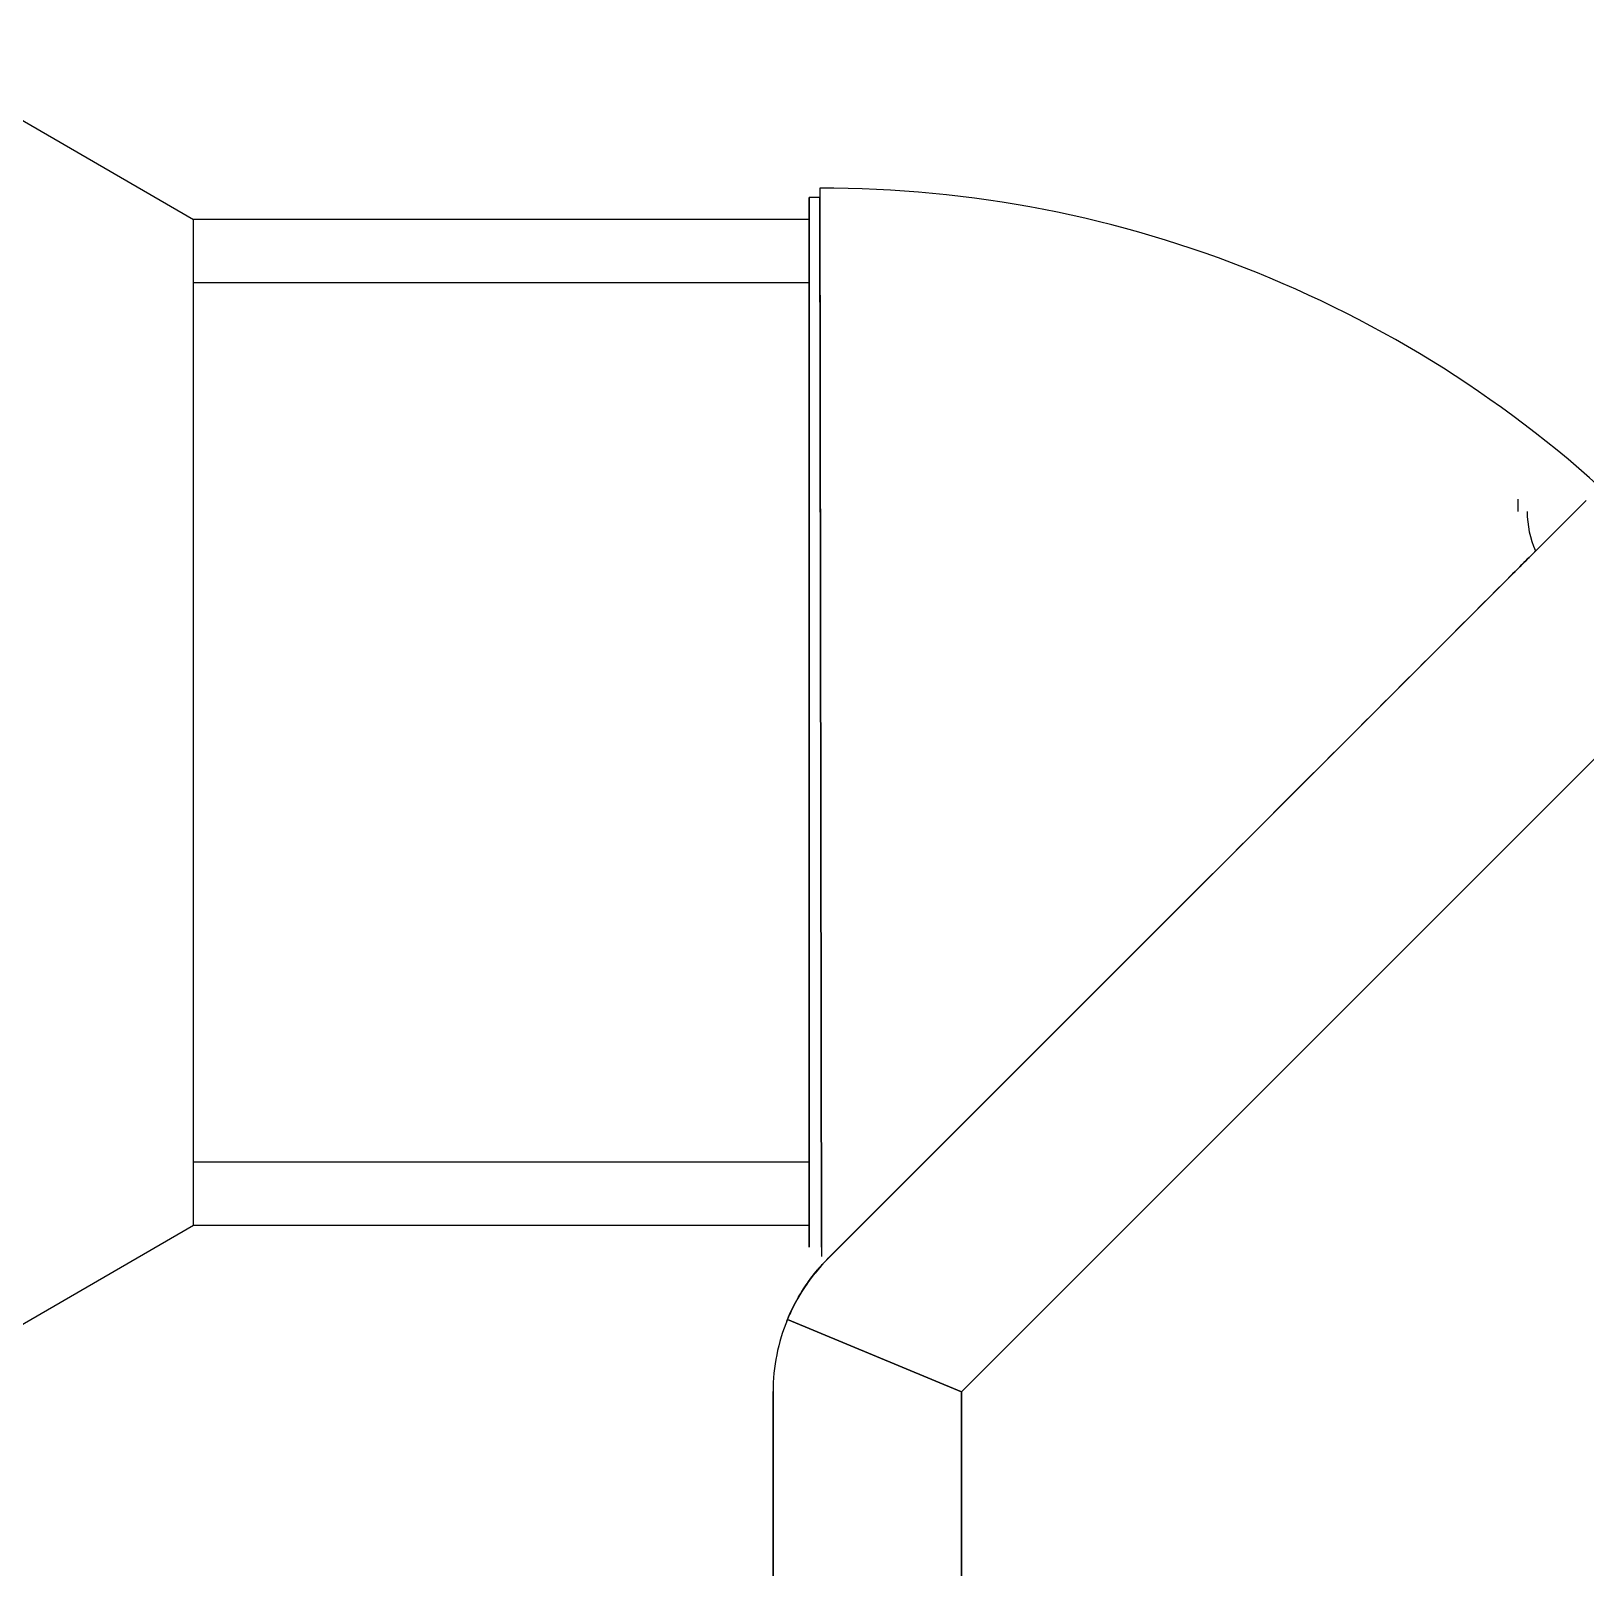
# Model space of a CAD drawing. Header units: millimetres. Extents: x 441156 to 441876, y 4514765 to 4515211.
# Drawn here: x 441308.5902 to 441308.7139, y 4515040.9388 to 4515041.061 of the extents above; entities that cross this region are included whole.
import ezdxf

# ---------------------------------------------------------------- set-up
doc = ezdxf.new("R2010")
doc.units = ezdxf.units.MM
doc.layers.add('Instalaciones_ventilación_extracción', color=86, linetype='Continuous', lineweight=25)

msp = doc.modelspace()

# ---------------------------------------------------------------- linework, layer by layer
at = {"layer": 'Instalaciones_ventilación_extracción'}
for p, q in [((441308.5772896944, 4515041.061046845, -5.307373326944943e-07), (441308.6031204438, 4515041.046046846, -5.307373326944943e-07)), ((441308.6529590017, 4515041.048546704, -5.307373326944943e-07), (441308.6531073539, 4515040.963546834, -5.307373326944943e-07)), ((441308.6529590017, 4515041.048546704, -5.307373326944943e-07), (441308.6531073539, 4515040.963546834, -5.307373326944943e-07)), ((441308.6521204444, 4515041.047796845, -5.307373326944943e-07), (441308.6521204444, 4515040.964296846, -5.307373326944943e-07)), ((441308.6529603102, 4515041.047796845, -5.307373326944943e-07), (441308.6521204444, 4515041.047796845, -5.307373326944943e-07)), ((441308.6521204444, 4515040.964296846, -5.307373326944943e-07), (441308.6521204444, 4515041.047796845, -5.307373326944943e-07)), ((441308.6531060454, 4515040.964296846, -5.307373326944943e-07), (441308.6529603102, 4515041.047796845, -5.307373326944943e-07)), ((441308.6529603102, 4515041.047796845, -5.307373326944943e-07), (441308.6531060454, 4515040.964296846, -5.307373326944943e-07)), ((441308.6521204444, 4515041.046046846, -5.307373326944943e-07), (441308.6031204438, 4515041.046046846, -5.307373326944943e-07)), ((441308.6031204438, 4515040.966046846, -5.307373326944943e-07), (441308.6031204438, 4515041.046046846, -5.307373326944943e-07)), ((441308.6521204444, 4515041.046046846, -5.307373326944943e-07), (441308.6521204444, 4515040.966046846, -5.307373326944943e-07)), ((441308.6521204444, 4515040.966046846, -5.307373326944943e-07), (441308.6521204444, 4515041.046046846, -5.307373326944943e-07)), ((441308.6031204438, 4515041.041046846, -5.307373326944943e-07), (441308.6521204444, 4515041.041046846, -5.307373326944943e-07)), ((441308.6521204444, 4515040.971046845, -5.307373326944943e-07), (441308.6521204444, 4515041.041046846, -5.307373326944943e-07)), ((441308.6521204444, 4515041.041046846, -5.307373326944943e-07), (441308.6521204444, 4515040.971046845, -5.307373326944943e-07)), ((441308.7084928564, 4515041.023801679, -5.307373326944943e-07), (441308.7084928564, 4515041.022816078, -5.307373326944943e-07)), ((441308.7138892849, 4515041.023655415, -5.307373326944943e-07), (441308.6533891213, 4515040.96315525, -5.307373326944943e-07)), ((441308.6533891213, 4515040.96315525, -5.307373326944943e-07), (441308.7138892849, 4515041.023655415, -5.307373326944943e-07)), ((441308.6536362543, 4515040.963408281, -5.307373326944943e-07), (441308.7136362539, 4515041.023408281, -5.307373326944943e-07)), ((441308.7136362539, 4515041.023408281, -5.307373326944943e-07), (441308.6536362543, 4515040.963408281, -5.307373326944943e-07)), ((441308.7139459503, 4515041.02370918, -5.307373326944943e-07), (441308.7138892793, 4515041.023655408, -5.307373326944943e-07)), ((441308.7138892793, 4515041.023655408, -5.307373326944943e-07), (441308.7139459503, 4515041.02370918, -5.307373326944943e-07)), ((441308.7091397223, 4515041.018911741, -5.307373326944943e-07), (441308.7089905217, 4515041.018762556, -5.307373326944943e-07)), ((441308.7089905217, 4515041.018762556, -5.307373326944943e-07), (441308.7091397223, 4515041.018911741, -5.307373326944943e-07)), ((441308.7092765625, 4515041.019048582, -5.307373326944943e-07), (441308.7091397223, 4515041.018911741, -5.307373326944943e-07)), ((441308.7091397223, 4515041.018911741, -5.307373326944943e-07), (441308.7092765625, 4515041.019048582, -5.307373326944943e-07)), ((441308.7094005094, 4515041.019172544, -5.307373326944943e-07), (441308.7092765625, 4515041.019048582, -5.307373326944943e-07)), ((441308.7092765625, 4515041.019048582, -5.307373326944943e-07), (441308.7094005094, 4515041.019172544, -5.307373326944943e-07)), ((441308.7095112884, 4515041.019283323, -5.307373326944943e-07), (441308.7094005094, 4515041.019172544, -5.307373326944943e-07)), ((441308.7094005094, 4515041.019172544, -5.307373326944943e-07), (441308.7095112884, 4515041.019283323, -5.307373326944943e-07)), ((441308.7096087774, 4515041.019380796, -5.307373326944943e-07), (441308.7095112884, 4515041.019283323, -5.307373326944943e-07)), ((441308.7095112884, 4515041.019283323, -5.307373326944943e-07), (441308.7096087774, 4515041.019380796, -5.307373326944943e-07)), ((441308.7096928376, 4515041.019464872, -5.307373326944943e-07), (441308.7096087774, 4515041.019380796, -5.307373326944943e-07)), ((441308.7096087774, 4515041.019380796, -5.307373326944943e-07), (441308.7096928376, 4515041.019464872, -5.307373326944943e-07)), ((441308.7097633788, 4515041.019535398, -5.307373326944943e-07), (441308.7096928376, 4515041.019464872, -5.307373326944943e-07)), ((441308.7096928376, 4515041.019464872, -5.307373326944943e-07), (441308.7097633788, 4515041.019535398, -5.307373326944943e-07)), ((441308.7098202947, 4515041.019592329, -5.307373326944943e-07), (441308.7097633788, 4515041.019535398, -5.307373326944943e-07)), ((441308.7097633788, 4515041.019535398, -5.307373326944943e-07), (441308.7098202947, 4515041.019592329, -5.307373326944943e-07)), ((441308.709863889, 4515041.019635907, -5.307373326944943e-07), (441308.7098202947, 4515041.019592329, -5.307373326944943e-07)), ((441308.7098202947, 4515041.019592329, -5.307373326944943e-07), (441308.709863889, 4515041.019635907, -5.307373326944943e-07)), ((441308.7098945286, 4515041.019666547, -5.307373326944943e-07), (441308.709863889, 4515041.019635907, -5.307373326944943e-07)), ((441308.709863889, 4515041.019635907, -5.307373326944943e-07), (441308.7098945286, 4515041.019666547, -5.307373326944943e-07)), ((441308.7099126102, 4515041.019684644, -5.307373326944943e-07), (441308.7098945286, 4515041.019666547, -5.307373326944943e-07)), ((441308.7098945286, 4515041.019666547, -5.307373326944943e-07), (441308.7099126102, 4515041.019684644, -5.307373326944943e-07)), ((441308.7099185613, 4515041.01969058, -5.307373326944943e-07), (441308.7099126102, 4515041.019684644, -5.307373326944943e-07)), ((441308.7099126102, 4515041.019684644, -5.307373326944943e-07), (441308.7099185613, 4515041.01969058, -5.307373326944943e-07)), ((441308.7078707097, 4515041.017642728, -5.307373326944943e-07), (441308.7076541567, 4515041.017426191, -5.307373326944943e-07)), ((441308.7076541567, 4515041.017426191, -5.307373326944943e-07), (441308.7078707097, 4515041.017642728, -5.307373326944943e-07)), ((441308.7080802582, 4515041.017852277, -5.307373326944943e-07), (441308.7078707097, 4515041.017642728, -5.307373326944943e-07)), ((441308.7078707097, 4515041.017642728, -5.307373326944943e-07), (441308.7080802582, 4515041.017852277, -5.307373326944943e-07)), ((441308.7082818578, 4515041.018053891, -5.307373326944943e-07), (441308.7080802582, 4515041.017852277, -5.307373326944943e-07)), ((441308.7080802582, 4515041.017852277, -5.307373326944943e-07), (441308.7082818578, 4515041.018053891, -5.307373326944943e-07)), ((441308.7084745457, 4515041.01824658, -5.307373326944943e-07), (441308.7082818578, 4515041.018053891, -5.307373326944943e-07)), ((441308.7082818578, 4515041.018053891, -5.307373326944943e-07), (441308.7084745457, 4515041.01824658, -5.307373326944943e-07)), ((441308.7086573615, 4515041.018429395, -5.307373326944943e-07), (441308.7084745457, 4515041.01824658, -5.307373326944943e-07)), ((441308.7084745457, 4515041.01824658, -5.307373326944943e-07), (441308.7086573615, 4515041.018429395, -5.307373326944943e-07)), ((441308.7088295565, 4515041.018601575, -5.307373326944943e-07), (441308.7086573615, 4515041.018429395, -5.307373326944943e-07)), ((441308.7086573615, 4515041.018429395, -5.307373326944943e-07), (441308.7088295565, 4515041.018601575, -5.307373326944943e-07)), ((441308.7089905217, 4515041.018762556, -5.307373326944943e-07), (441308.7088295565, 4515041.018601575, -5.307373326944943e-07)), ((441308.7088295565, 4515041.018601575, -5.307373326944943e-07), (441308.7089905217, 4515041.018762556, -5.307373326944943e-07)), ((441308.7066755499, 4515041.016447568, -5.307373326944943e-07), (441308.706396955, 4515041.016168973, -5.307373326944943e-07)), ((441308.706396955, 4515041.016168973, -5.307373326944943e-07), (441308.7066755499, 4515041.016447568, -5.307373326944943e-07)), ((441308.7069406863, 4515041.016712721, -5.307373326944943e-07), (441308.7066755499, 4515041.016447568, -5.307373326944943e-07)), ((441308.7066755499, 4515041.016447568, -5.307373326944943e-07), (441308.7069406863, 4515041.016712721, -5.307373326944943e-07)), ((441308.7071921965, 4515041.016964231, -5.307373326944943e-07), (441308.7069406863, 4515041.016712721, -5.307373326944943e-07)), ((441308.7069406863, 4515041.016712721, -5.307373326944943e-07), (441308.7071921965, 4515041.016964231, -5.307373326944943e-07)), ((441308.7074298979, 4515041.017201917, -5.307373326944943e-07), (441308.7071921965, 4515041.016964231, -5.307373326944943e-07)), ((441308.7071921965, 4515041.016964231, -5.307373326944943e-07), (441308.7074298979, 4515041.017201917, -5.307373326944943e-07)), ((441308.7076541567, 4515041.017426191, -5.307373326944943e-07), (441308.7074298979, 4515041.017201917, -5.307373326944943e-07)), ((441308.7074298979, 4515041.017201917, -5.307373326944943e-07), (441308.7076541567, 4515041.017426191, -5.307373326944943e-07)), ((441308.7054834104, 4515041.01525543, -5.307373326944943e-07), (441308.7051546601, 4515041.014926694, -5.307373326944943e-07)), ((441308.7051546601, 4515041.014926694, -5.307373326944943e-07), (441308.7054834104, 4515041.01525543, -5.307373326944943e-07)), ((441308.7058003973, 4515041.015572431, -5.307373326944943e-07), (441308.7054834104, 4515041.01525543, -5.307373326944943e-07)), ((441308.7054834104, 4515041.01525543, -5.307373326944943e-07), (441308.7058003973, 4515041.015572431, -5.307373326944943e-07)), ((441308.7061050999, 4515041.015877118, -5.307373326944943e-07), (441308.7058003973, 4515041.015572431, -5.307373326944943e-07)), ((441308.7058003973, 4515041.015572431, -5.307373326944943e-07), (441308.7061050999, 4515041.015877118, -5.307373326944943e-07)), ((441308.706396955, 4515041.016168973, -5.307373326944943e-07), (441308.7061050999, 4515041.015877118, -5.307373326944943e-07)), ((441308.7061050999, 4515041.015877118, -5.307373326944943e-07), (441308.706396955, 4515041.016168973, -5.307373326944943e-07)), ((441308.7044641543, 4515041.014236173, -5.307373326944943e-07), (441308.7041036961, 4515041.013875715, -5.307373326944943e-07)), ((441308.7041036961, 4515041.013875715, -5.307373326944943e-07), (441308.7044641543, 4515041.014236173, -5.307373326944943e-07)), ((441308.7048147246, 4515041.014586759, -5.307373326944943e-07), (441308.7044641543, 4515041.014236173, -5.307373326944943e-07)), ((441308.7044641543, 4515041.014236173, -5.307373326944943e-07), (441308.7048147246, 4515041.014586759, -5.307373326944943e-07)), ((441308.7051546601, 4515041.014926694, -5.307373326944943e-07), (441308.7048147246, 4515041.014586759, -5.307373326944943e-07)), ((441308.7048147246, 4515041.014586759, -5.307373326944943e-07), (441308.7051546601, 4515041.014926694, -5.307373326944943e-07)), ((441308.6642428561, 4515040.952795782, -5.307373326944943e-07), (441308.7242487529, 4515041.012801679, -5.307373326944943e-07)), ((441308.7242487529, 4515041.012801679, -5.307373326944943e-07), (441308.6642428561, 4515040.952795782, -5.307373326944943e-07)), ((441308.7029720432, 4515041.012744062, -5.307373326944943e-07), (441308.702581128, 4515041.012353147, -5.307373326944943e-07)), ((441308.702581128, 4515041.012353147, -5.307373326944943e-07), (441308.7029720432, 4515041.012744062, -5.307373326944943e-07)), ((441308.7033567326, 4515041.013128751, -5.307373326944943e-07), (441308.7029720432, 4515041.012744062, -5.307373326944943e-07)), ((441308.7029720432, 4515041.012744062, -5.307373326944943e-07), (441308.7033567326, 4515041.013128751, -5.307373326944943e-07)), ((441308.7037342497, 4515041.013506269, -5.307373326944943e-07), (441308.7033567326, 4515041.013128751, -5.307373326944943e-07)), ((441308.7033567326, 4515041.013128751, -5.307373326944943e-07), (441308.7037342497, 4515041.013506269, -5.307373326944943e-07)), ((441308.7041036961, 4515041.013875715, -5.307373326944943e-07), (441308.7037342497, 4515041.013506269, -5.307373326944943e-07)), ((441308.7037342497, 4515041.013506269, -5.307373326944943e-07), (441308.7041036961, 4515041.013875715, -5.307373326944943e-07)), ((441308.7017853064, 4515041.01155734, -5.307373326944943e-07), (441308.7013828856, 4515041.011154905, -5.307373326944943e-07)), ((441308.7013828856, 4515041.011154905, -5.307373326944943e-07), (441308.7017853064, 4515041.01155734, -5.307373326944943e-07)), ((441308.7021851325, 4515041.011957166, -5.307373326944943e-07), (441308.7017853064, 4515041.01155734, -5.307373326944943e-07)), ((441308.7017853064, 4515041.01155734, -5.307373326944943e-07), (441308.7021851325, 4515041.011957166, -5.307373326944943e-07)), ((441308.702581128, 4515041.012353147, -5.307373326944943e-07), (441308.7021851325, 4515041.011957166, -5.307373326944943e-07)), ((441308.7021851325, 4515041.011957166, -5.307373326944943e-07), (441308.702581128, 4515041.012353147, -5.307373326944943e-07)), ((441308.700568784, 4515041.010340818, -5.307373326944943e-07), (441308.7001439332, 4515041.009915953, -5.307373326944943e-07)), ((441308.7001439332, 4515041.009915953, -5.307373326944943e-07), (441308.700568784, 4515041.010340818, -5.307373326944943e-07)), ((441308.700979093, 4515041.010751126, -5.307373326944943e-07), (441308.700568784, 4515041.010340818, -5.307373326944943e-07)), ((441308.700568784, 4515041.010340818, -5.307373326944943e-07), (441308.700979093, 4515041.010751126, -5.307373326944943e-07)), ((441308.7013828856, 4515041.011154905, -5.307373326944943e-07), (441308.700979093, 4515041.010751126, -5.307373326944943e-07)), ((441308.700979093, 4515041.010751126, -5.307373326944943e-07), (441308.7013828856, 4515041.011154905, -5.307373326944943e-07)), ((441308.6992531558, 4515041.00902519, -5.307373326944943e-07), (441308.6987886167, 4515041.008560651, -5.307373326944943e-07)), ((441308.6987886167, 4515041.008560651, -5.307373326944943e-07), (441308.6992531558, 4515041.00902519, -5.307373326944943e-07)), ((441308.6997051667, 4515041.009477186, -5.307373326944943e-07), (441308.6992531558, 4515041.00902519, -5.307373326944943e-07)), ((441308.6992531558, 4515041.00902519, -5.307373326944943e-07), (441308.6997051667, 4515041.009477186, -5.307373326944943e-07)), ((441308.7001439332, 4515041.009915953, -5.307373326944943e-07), (441308.6997051667, 4515041.009477186, -5.307373326944943e-07)), ((441308.6997051667, 4515041.009477186, -5.307373326944943e-07), (441308.7001439332, 4515041.009915953, -5.307373326944943e-07)), ((441308.6983122834, 4515041.008084303, -5.307373326944943e-07), (441308.6978250555, 4515041.007597074, -5.307373326944943e-07)), ((441308.6978250555, 4515041.007597074, -5.307373326944943e-07), (441308.6983122834, 4515041.008084303, -5.307373326944943e-07)), ((441308.6987886167, 4515041.008560651, -5.307373326944943e-07), (441308.6983122834, 4515041.008084303, -5.307373326944943e-07)), ((441308.6983122834, 4515041.008084303, -5.307373326944943e-07), (441308.6987886167, 4515041.008560651, -5.307373326944943e-07)), ((441308.696821805, 4515041.006593823, -5.307373326944943e-07), (441308.6963077057, 4515041.00607974, -5.307373326944943e-07)), ((441308.6963077057, 4515041.00607974, -5.307373326944943e-07), (441308.696821805, 4515041.006593823, -5.307373326944943e-07)), ((441308.697327909, 4515041.007099927, -5.307373326944943e-07), (441308.696821805, 4515041.006593823, -5.307373326944943e-07)), ((441308.696821805, 4515041.006593823, -5.307373326944943e-07), (441308.697327909, 4515041.007099927, -5.307373326944943e-07)), ((441308.6978250555, 4515041.007597074, -5.307373326944943e-07), (441308.697327909, 4515041.007099927, -5.307373326944943e-07)), ((441308.697327909, 4515041.007099927, -5.307373326944943e-07), (441308.6978250555, 4515041.007597074, -5.307373326944943e-07)), ((441308.6957866027, 4515041.005558622, -5.307373326944943e-07), (441308.6952596101, 4515041.005031629, -5.307373326944943e-07)), ((441308.6952596101, 4515041.005031629, -5.307373326944943e-07), (441308.6957866027, 4515041.005558622, -5.307373326944943e-07)), ((441308.6963077057, 4515041.00607974, -5.307373326944943e-07), (441308.6957866027, 4515041.005558622, -5.307373326944943e-07)), ((441308.6957866027, 4515041.005558622, -5.307373326944943e-07), (441308.6963077057, 4515041.00607974, -5.307373326944943e-07)), ((441308.6947279637, 4515041.004499982, -5.307373326944943e-07), (441308.6941928528, 4515041.003964887, -5.307373326944943e-07)), ((441308.6941928528, 4515041.003964887, -5.307373326944943e-07), (441308.6947279637, 4515041.004499982, -5.307373326944943e-07)), ((441308.6952596101, 4515041.005031629, -5.307373326944943e-07), (441308.6947279637, 4515041.004499982, -5.307373326944943e-07)), ((441308.6947279637, 4515041.004499982, -5.307373326944943e-07), (441308.6952596101, 4515041.005031629, -5.307373326944943e-07)), ((441308.6931172152, 4515041.002889234, -5.307373326944943e-07), (441308.6925793429, 4515041.002351377, -5.307373326944943e-07)), ((441308.6925793429, 4515041.002351377, -5.307373326944943e-07), (441308.6931172152, 4515041.002889234, -5.307373326944943e-07)), ((441308.693655515, 4515041.003427549, -5.307373326944943e-07), (441308.6931172152, 4515041.002889234, -5.307373326944943e-07)), ((441308.6931172152, 4515041.002889234, -5.307373326944943e-07), (441308.693655515, 4515041.003427549, -5.307373326944943e-07)), ((441308.6941928528, 4515041.003964887, -5.307373326944943e-07), (441308.693655515, 4515041.003427549, -5.307373326944943e-07)), ((441308.693655515, 4515041.003427549, -5.307373326944943e-07), (441308.6941928528, 4515041.003964887, -5.307373326944943e-07)), ((441308.6920433323, 4515041.001815367, -5.307373326944943e-07), (441308.6915106018, 4515041.001282636, -5.307373326944943e-07)), ((441308.6915106018, 4515041.001282636, -5.307373326944943e-07), (441308.6920433323, 4515041.001815367, -5.307373326944943e-07)), ((441308.6925793429, 4515041.002351377, -5.307373326944943e-07), (441308.6920433323, 4515041.001815367, -5.307373326944943e-07)), ((441308.6920433323, 4515041.001815367, -5.307373326944943e-07), (441308.6925793429, 4515041.002351377, -5.307373326944943e-07)), ((441308.6909819152, 4515041.000753949, -5.307373326944943e-07), (441308.690444882, 4515041.000216916, -5.307373326944943e-07)), ((441308.690444882, 4515041.000216916, -5.307373326944943e-07), (441308.6909819152, 4515041.000753949, -5.307373326944943e-07)), ((441308.6915106018, 4515041.001282636, -5.307373326944943e-07), (441308.6909819152, 4515041.000753949, -5.307373326944943e-07)), ((441308.6909819152, 4515041.000753949, -5.307373326944943e-07), (441308.6915106018, 4515041.001282636, -5.307373326944943e-07)), ((441308.6893337834, 4515040.999105802, -5.307373326944943e-07), (441308.6887619597, 4515040.998533979, -5.307373326944943e-07)), ((441308.6887619597, 4515040.998533979, -5.307373326944943e-07), (441308.6893337834, 4515040.999105802, -5.307373326944943e-07)), ((441308.6898951232, 4515040.999667157, -5.307373326944943e-07), (441308.6893337834, 4515040.999105802, -5.307373326944943e-07)), ((441308.6893337834, 4515040.999105802, -5.307373326944943e-07), (441308.6898951232, 4515040.999667157, -5.307373326944943e-07)), ((441308.690444882, 4515041.000216916, -5.307373326944943e-07), (441308.6898951232, 4515040.999667157, -5.307373326944943e-07)), ((441308.6898951232, 4515040.999667157, -5.307373326944943e-07), (441308.690444882, 4515041.000216916, -5.307373326944943e-07)), ((441308.6881807986, 4515040.997952833, -5.307373326944943e-07), (441308.6875915042, 4515040.997363523, -5.307373326944943e-07)), ((441308.6875915042, 4515040.997363523, -5.307373326944943e-07), (441308.6881807986, 4515040.997952833, -5.307373326944943e-07)), ((441308.6887619597, 4515040.998533979, -5.307373326944943e-07), (441308.6881807986, 4515040.997952833, -5.307373326944943e-07)), ((441308.6881807986, 4515040.997952833, -5.307373326944943e-07), (441308.6887619597, 4515040.998533979, -5.307373326944943e-07)), ((441308.6869952361, 4515040.99676727, -5.307373326944943e-07), (441308.6863933382, 4515040.996165372, -5.307373326944943e-07)), ((441308.6863933382, 4515040.996165372, -5.307373326944943e-07), (441308.6869952361, 4515040.99676727, -5.307373326944943e-07)), ((441308.6875915042, 4515040.997363523, -5.307373326944943e-07), (441308.6869952361, 4515040.99676727, -5.307373326944943e-07)), ((441308.6869952361, 4515040.99676727, -5.307373326944943e-07), (441308.6875915042, 4515040.997363523, -5.307373326944943e-07)), ((441308.6857870304, 4515040.995559065, -5.307373326944943e-07), (441308.6851775785, 4515040.994949598, -5.307373326944943e-07)), ((441308.6851775785, 4515040.994949598, -5.307373326944943e-07), (441308.6857870304, 4515040.995559065, -5.307373326944943e-07)), ((441308.6863933382, 4515040.996165372, -5.307373326944943e-07), (441308.6857870304, 4515040.995559065, -5.307373326944943e-07)), ((441308.6857870304, 4515040.995559065, -5.307373326944943e-07), (441308.6863933382, 4515040.996165372, -5.307373326944943e-07)), ((441308.6845661746, 4515040.994338193, -5.307373326944943e-07), (441308.6839541597, 4515040.993726179, -5.307373326944943e-07)), ((441308.6839541597, 4515040.993726179, -5.307373326944943e-07), (441308.6845661746, 4515040.994338193, -5.307373326944943e-07)), ((441308.6851775785, 4515040.994949598, -5.307373326944943e-07), (441308.6845661746, 4515040.994338193, -5.307373326944943e-07)), ((441308.6845661746, 4515040.994338193, -5.307373326944943e-07), (441308.6851775785, 4515040.994949598, -5.307373326944943e-07)), ((441308.6833428619, 4515040.993114896, -5.307373326944943e-07), (441308.68273364, 4515040.992505674, -5.307373326944943e-07)), ((441308.68273364, 4515040.992505674, -5.307373326944943e-07), (441308.6833428619, 4515040.993114896, -5.307373326944943e-07)), ((441308.6839541597, 4515040.993726179, -5.307373326944943e-07), (441308.6833428619, 4515040.993114896, -5.307373326944943e-07)), ((441308.6833428619, 4515040.993114896, -5.307373326944943e-07), (441308.6839541597, 4515040.993726179, -5.307373326944943e-07)), ((441308.6821278352, 4515040.991899869, -5.307373326944943e-07), (441308.681526822, 4515040.991298841, -5.307373326944943e-07)), ((441308.681526822, 4515040.991298841, -5.307373326944943e-07), (441308.6821278352, 4515040.991899869, -5.307373326944943e-07)), ((441308.68273364, 4515040.992505674, -5.307373326944943e-07), (441308.6821278352, 4515040.991899869, -5.307373326944943e-07)), ((441308.6821278352, 4515040.991899869, -5.307373326944943e-07), (441308.68273364, 4515040.992505674, -5.307373326944943e-07)), ((441308.6809319732, 4515040.990703993, -5.307373326944943e-07), (441308.6803446626, 4515040.990116697, -5.307373326944943e-07)), ((441308.6803446626, 4515040.990116697, -5.307373326944943e-07), (441308.6809319732, 4515040.990703993, -5.307373326944943e-07)), ((441308.681526822, 4515040.991298841, -5.307373326944943e-07), (441308.6809319732, 4515040.990703993, -5.307373326944943e-07)), ((441308.6809319732, 4515040.990703993, -5.307373326944943e-07), (441308.681526822, 4515040.991298841, -5.307373326944943e-07)), ((441308.6797663085, 4515040.989538328, -5.307373326944943e-07), (441308.6791933718, 4515040.988965406, -5.307373326944943e-07)), ((441308.6791933718, 4515040.988965406, -5.307373326944943e-07), (441308.6797663085, 4515040.989538328, -5.307373326944943e-07)), ((441308.6803446626, 4515040.990116697, -5.307373326944943e-07), (441308.6797663085, 4515040.989538328, -5.307373326944943e-07)), ((441308.6797663085, 4515040.989538328, -5.307373326944943e-07), (441308.6803446626, 4515040.990116697, -5.307373326944943e-07)), ((441308.6786117376, 4515040.988383756, -5.307373326944943e-07), (441308.678021619, 4515040.987793637, -5.307373326944943e-07)), ((441308.678021619, 4515040.987793637, -5.307373326944943e-07), (441308.6786117376, 4515040.988383756, -5.307373326944943e-07)), ((441308.6791933718, 4515040.988965406, -5.307373326944943e-07), (441308.6786117376, 4515040.988383756, -5.307373326944943e-07)), ((441308.6786117376, 4515040.988383756, -5.307373326944943e-07), (441308.6791933718, 4515040.988965406, -5.307373326944943e-07)), ((441308.6774244205, 4515040.987196455, -5.307373326944943e-07), (441308.6768215456, 4515040.986593564, -5.307373326944943e-07)), ((441308.6768215456, 4515040.986593564, -5.307373326944943e-07), (441308.6774244205, 4515040.987196455, -5.307373326944943e-07)), ((441308.678021619, 4515040.987793637, -5.307373326944943e-07), (441308.6774244205, 4515040.987196455, -5.307373326944943e-07)), ((441308.6774244205, 4515040.987196455, -5.307373326944943e-07), (441308.678021619, 4515040.987793637, -5.307373326944943e-07)), ((441308.6762143522, 4515040.985986386, -5.307373326944943e-07), (441308.6756042297, 4515040.985376264, -5.307373326944943e-07)), ((441308.6756042297, 4515040.985376264, -5.307373326944943e-07), (441308.6762143522, 4515040.985986386, -5.307373326944943e-07)), ((441308.6768215456, 4515040.986593564, -5.307373326944943e-07), (441308.6762143522, 4515040.985986386, -5.307373326944943e-07)), ((441308.6762143522, 4515040.985986386, -5.307373326944943e-07), (441308.6768215456, 4515040.986593564, -5.307373326944943e-07)), ((441308.6749925203, 4515040.984764555, -5.307373326944943e-07), (441308.6743805669, 4515040.984152601, -5.307373326944943e-07)), ((441308.6743805669, 4515040.984152601, -5.307373326944943e-07), (441308.6749925203, 4515040.984764555, -5.307373326944943e-07)), ((441308.6756042297, 4515040.985376264, -5.307373326944943e-07), (441308.6749925203, 4515040.984764555, -5.307373326944943e-07)), ((441308.6749925203, 4515040.984764555, -5.307373326944943e-07), (441308.6756042297, 4515040.985376264, -5.307373326944943e-07)), ((441308.6737697264, 4515040.983541761, -5.307373326944943e-07), (441308.6731612821, 4515040.982933316, -5.307373326944943e-07)), ((441308.6731612821, 4515040.982933316, -5.307373326944943e-07), (441308.6737697264, 4515040.983541761, -5.307373326944943e-07)), ((441308.6743805669, 4515040.984152601, -5.307373326944943e-07), (441308.6737697264, 4515040.983541761, -5.307373326944943e-07)), ((441308.6737697264, 4515040.983541761, -5.307373326944943e-07), (441308.6743805669, 4515040.984152601, -5.307373326944943e-07)), ((441308.6725564701, 4515040.982328488, -5.307373326944943e-07), (441308.6719565251, 4515040.981728559, -5.307373326944943e-07)), ((441308.6719565251, 4515040.981728559, -5.307373326944943e-07), (441308.6725564701, 4515040.982328488, -5.307373326944943e-07)), ((441308.6731612821, 4515040.982933316, -5.307373326944943e-07), (441308.6725564701, 4515040.982328488, -5.307373326944943e-07)), ((441308.6725564701, 4515040.982328488, -5.307373326944943e-07), (441308.6731612821, 4515040.982933316, -5.307373326944943e-07)), ((441308.6707763336, 4515040.980548368, -5.307373326944943e-07), (441308.6701985904, 4515040.979970609, -5.307373326944943e-07)), ((441308.6701985904, 4515040.979970609, -5.307373326944943e-07), (441308.6707763336, 4515040.980548368, -5.307373326944943e-07)), ((441308.6713627288, 4515040.981134763, -5.307373326944943e-07), (441308.6707763336, 4515040.980548368, -5.307373326944943e-07)), ((441308.6707763336, 4515040.980548368, -5.307373326944943e-07), (441308.6713627288, 4515040.981134763, -5.307373326944943e-07)), ((441308.6719565251, 4515040.981728559, -5.307373326944943e-07), (441308.6713627288, 4515040.981134763, -5.307373326944943e-07)), ((441308.6713627288, 4515040.981134763, -5.307373326944943e-07), (441308.6719565251, 4515040.981728559, -5.307373326944943e-07)), ((441308.669630628, 4515040.979402646, -5.307373326944943e-07), (441308.66907359, 4515040.978845609, -5.307373326944943e-07)), ((441308.66907359, 4515040.978845609, -5.307373326944943e-07), (441308.669630628, 4515040.979402646, -5.307373326944943e-07)), ((441308.6701985904, 4515040.979970609, -5.307373326944943e-07), (441308.669630628, 4515040.979402646, -5.307373326944943e-07)), ((441308.669630628, 4515040.979402646, -5.307373326944943e-07), (441308.6701985904, 4515040.979970609, -5.307373326944943e-07)), ((441308.6685286071, 4515040.978300626, -5.307373326944943e-07), (441308.6679966403, 4515040.977768674, -5.307373326944943e-07)), ((441308.6679966403, 4515040.977768674, -5.307373326944943e-07), (441308.6685286071, 4515040.978300626, -5.307373326944943e-07)), ((441308.66907359, 4515040.978845609, -5.307373326944943e-07), (441308.6685286071, 4515040.978300626, -5.307373326944943e-07)), ((441308.6685286071, 4515040.978300626, -5.307373326944943e-07), (441308.66907359, 4515040.978845609, -5.307373326944943e-07)), ((441308.6674667326, 4515040.977238767, -5.307373326944943e-07), (441308.666932675, 4515040.976704694, -5.307373326944943e-07)), ((441308.666932675, 4515040.976704694, -5.307373326944943e-07), (441308.6674667326, 4515040.977238767, -5.307373326944943e-07)), ((441308.6679966403, 4515040.977768674, -5.307373326944943e-07), (441308.6674667326, 4515040.977238767, -5.307373326944943e-07)), ((441308.6674667326, 4515040.977238767, -5.307373326944943e-07), (441308.6679966403, 4515040.977768674, -5.307373326944943e-07)), ((441308.6658578161, 4515040.97562985, -5.307373326944943e-07), (441308.665319913, 4515040.975091947, -5.307373326944943e-07)), ((441308.665319913, 4515040.975091947, -5.307373326944943e-07), (441308.6658578161, 4515040.97562985, -5.307373326944943e-07)), ((441308.6663958867, 4515040.976167905, -5.307373326944943e-07), (441308.6658578161, 4515040.97562985, -5.307373326944943e-07)), ((441308.6658578161, 4515040.97562985, -5.307373326944943e-07), (441308.6663958867, 4515040.976167905, -5.307373326944943e-07)), ((441308.666932675, 4515040.976704694, -5.307373326944943e-07), (441308.6663958867, 4515040.976167905, -5.307373326944943e-07)), ((441308.6663958867, 4515040.976167905, -5.307373326944943e-07), (441308.666932675, 4515040.976704694, -5.307373326944943e-07)), ((441308.6647835662, 4515040.974555586, -5.307373326944943e-07), (441308.6642500124, 4515040.974022031, -5.307373326944943e-07)), ((441308.6642500124, 4515040.974022031, -5.307373326944943e-07), (441308.6647835662, 4515040.974555586, -5.307373326944943e-07)), ((441308.665319913, 4515040.975091947, -5.307373326944943e-07), (441308.6647835662, 4515040.974555586, -5.307373326944943e-07)), ((441308.6647835662, 4515040.974555586, -5.307373326944943e-07), (441308.665319913, 4515040.975091947, -5.307373326944943e-07)), ((441308.6637204866, 4515040.973492505, -5.307373326944943e-07), (441308.6631962098, 4515040.972968244, -5.307373326944943e-07)), ((441308.6631962098, 4515040.972968244, -5.307373326944943e-07), (441308.6637204866, 4515040.973492505, -5.307373326944943e-07)), ((441308.6642500124, 4515040.974022031, -5.307373326944943e-07), (441308.6637204866, 4515040.973492505, -5.307373326944943e-07)), ((441308.6637204866, 4515040.973492505, -5.307373326944943e-07), (441308.6642500124, 4515040.974022031, -5.307373326944943e-07)), ((441308.6621682252, 4515040.971940245, -5.307373326944943e-07), (441308.661666532, 4515040.971438565, -5.307373326944943e-07)), ((441308.661666532, 4515040.971438565, -5.307373326944943e-07), (441308.6621682252, 4515040.971940245, -5.307373326944943e-07)), ((441308.6626784335, 4515040.972450468, -5.307373326944943e-07), (441308.6621682252, 4515040.971940245, -5.307373326944943e-07)), ((441308.6621682252, 4515040.971940245, -5.307373326944943e-07), (441308.6626784335, 4515040.972450468, -5.307373326944943e-07)), ((441308.6631962098, 4515040.972968244, -5.307373326944943e-07), (441308.6626784335, 4515040.972450468, -5.307373326944943e-07)), ((441308.6626784335, 4515040.972450468, -5.307373326944943e-07), (441308.6631962098, 4515040.972968244, -5.307373326944943e-07)), ((441308.6521204444, 4515040.971046845, -5.307373326944943e-07), (441308.6031204438, 4515040.971046845, -5.307373326944943e-07)), ((441308.6611743746, 4515040.970946394, -5.307373326944943e-07), (441308.6606927001, 4515040.970464734, -5.307373326944943e-07)), ((441308.6606927001, 4515040.970464734, -5.307373326944943e-07), (441308.6611743746, 4515040.970946394, -5.307373326944943e-07)), ((441308.661666532, 4515040.971438565, -5.307373326944943e-07), (441308.6611743746, 4515040.970946394, -5.307373326944943e-07)), ((441308.6611743746, 4515040.970946394, -5.307373326944943e-07), (441308.661666532, 4515040.971438565, -5.307373326944943e-07)), ((441308.6597646456, 4515040.96953668, -5.307373326944943e-07), (441308.6593198059, 4515040.96909184, -5.307373326944943e-07)), ((441308.6593198059, 4515040.96909184, -5.307373326944943e-07), (441308.6597646456, 4515040.96953668, -5.307373326944943e-07)), ((441308.6602225163, 4515040.969994551, -5.307373326944943e-07), (441308.6597646456, 4515040.96953668, -5.307373326944943e-07)), ((441308.6597646456, 4515040.96953668, -5.307373326944943e-07), (441308.6602225163, 4515040.969994551, -5.307373326944943e-07)), ((441308.6606927001, 4515040.970464734, -5.307373326944943e-07), (441308.6602225163, 4515040.969994551, -5.307373326944943e-07)), ((441308.6602225163, 4515040.969994551, -5.307373326944943e-07), (441308.6606927001, 4515040.970464734, -5.307373326944943e-07)), ((441308.6584719968, 4515040.968244031, -5.307373326944943e-07), (441308.6580677311, 4515040.967839765, -5.307373326944943e-07)), ((441308.6580677311, 4515040.967839765, -5.307373326944943e-07), (441308.6584719968, 4515040.968244031, -5.307373326944943e-07)), ((441308.6588886845, 4515040.968660719, -5.307373326944943e-07), (441308.6584719968, 4515040.968244031, -5.307373326944943e-07)), ((441308.6584719968, 4515040.968244031, -5.307373326944943e-07), (441308.6588886845, 4515040.968660719, -5.307373326944943e-07)), ((441308.6593198059, 4515040.96909184, -5.307373326944943e-07), (441308.6588886845, 4515040.968660719, -5.307373326944943e-07)), ((441308.6588886845, 4515040.968660719, -5.307373326944943e-07), (441308.6593198059, 4515040.96909184, -5.307373326944943e-07)), ((441308.6572656072, 4515040.967037626, -5.307373326944943e-07), (441308.6568690463, 4515040.966641065, -5.307373326944943e-07)), ((441308.6568690463, 4515040.966641065, -5.307373326944943e-07), (441308.6572656072, 4515040.967037626, -5.307373326944943e-07)), ((441308.6576655851, 4515040.967437619, -5.307373326944943e-07), (441308.6572656072, 4515040.967037626, -5.307373326944943e-07)), ((441308.6572656072, 4515040.967037626, -5.307373326944943e-07), (441308.6576655851, 4515040.967437619, -5.307373326944943e-07)), ((441308.6580677311, 4515040.967839765, -5.307373326944943e-07), (441308.6576655851, 4515040.967437619, -5.307373326944943e-07)), ((441308.6576655851, 4515040.967437619, -5.307373326944943e-07), (441308.6580677311, 4515040.967839765, -5.307373326944943e-07)), ((441308.5772896944, 4515040.951046846, -5.307373326944943e-07), (441308.6031204438, 4515040.966046846, -5.307373326944943e-07)), ((441308.6031204438, 4515040.966046846, -5.307373326944943e-07), (441308.6521204444, 4515040.966046846, -5.307373326944943e-07)), ((441308.6560912597, 4515040.965863294, -5.307373326944943e-07), (441308.6557123539, 4515040.965484388, -5.307373326944943e-07)), ((441308.6557123539, 4515040.965484388, -5.307373326944943e-07), (441308.6560912597, 4515040.965863294, -5.307373326944943e-07)), ((441308.65647717, 4515040.966249204, -5.307373326944943e-07), (441308.6560912597, 4515040.965863294, -5.307373326944943e-07)), ((441308.6560912597, 4515040.965863294, -5.307373326944943e-07), (441308.65647717, 4515040.966249204, -5.307373326944943e-07)), ((441308.6568690463, 4515040.966641065, -5.307373326944943e-07), (441308.65647717, 4515040.966249204, -5.307373326944943e-07)), ((441308.65647717, 4515040.966249204, -5.307373326944943e-07), (441308.6568690463, 4515040.966641065, -5.307373326944943e-07)), ((441308.6549792755, 4515040.964751295, -5.307373326944943e-07), (441308.6546269506, 4515040.964398985, -5.307373326944943e-07)), ((441308.6546269506, 4515040.964398985, -5.307373326944943e-07), (441308.6549792755, 4515040.964751295, -5.307373326944943e-07)), ((441308.6553413821, 4515040.9651134, -5.307373326944943e-07), (441308.6549792755, 4515040.964751295, -5.307373326944943e-07)), ((441308.6549792755, 4515040.964751295, -5.307373326944943e-07), (441308.6553413821, 4515040.9651134, -5.307373326944943e-07)), ((441308.6557123539, 4515040.965484388, -5.307373326944943e-07), (441308.6553413821, 4515040.9651134, -5.307373326944943e-07)), ((441308.6553413821, 4515040.9651134, -5.307373326944943e-07), (441308.6557123539, 4515040.965484388, -5.307373326944943e-07)), ((441308.653636258, 4515040.963408277, -5.307373326944943e-07), (441308.6533467071, 4515040.963110609, -5.307373326944943e-07)), ((441308.6533887907, 4515040.963154905, -5.307373326944943e-07), (441308.6534291356, 4515040.96319705, -5.307373326944943e-07)), ((441308.6534291356, 4515040.96319705, -5.307373326944943e-07), (441308.6534698456, 4515040.963239225, -5.307373326944943e-07)), ((441308.6534698456, 4515040.963239225, -5.307373326944943e-07), (441308.6535109076, 4515040.96328143, -5.307373326944943e-07)), ((441308.6535109076, 4515040.96328143, -5.307373326944943e-07), (441308.6535523198, 4515040.963323683, -5.307373326944943e-07)), ((441308.6535523198, 4515040.963323683, -5.307373326944943e-07), (441308.6535941138, 4515040.963365965, -5.307373326944943e-07)), ((441308.6535941138, 4515040.963365965, -5.307373326944943e-07), (441308.653636258, 4515040.963408277, -5.307373326944943e-07)), ((441308.6539549231, 4515040.963726941, -5.307373326944943e-07), (441308.6536363651, 4515040.963408399, -5.307373326944943e-07)), ((441308.6536363651, 4515040.963408399, -5.307373326944943e-07), (441308.6539549231, 4515040.963726941, -5.307373326944943e-07)), ((441308.6542852912, 4515040.964057324, -5.307373326944943e-07), (441308.6539549231, 4515040.963726941, -5.307373326944943e-07)), ((441308.6539549231, 4515040.963726941, -5.307373326944943e-07), (441308.6542852912, 4515040.964057324, -5.307373326944943e-07)), ((441308.6546269506, 4515040.964398985, -5.307373326944943e-07), (441308.6542852912, 4515040.964057324, -5.307373326944943e-07)), ((441308.6542852912, 4515040.964057324, -5.307373326944943e-07), (441308.6546269506, 4515040.964398985, -5.307373326944943e-07)), ((441308.6523576937, 4515040.961952802, -5.307373326944943e-07), (441308.6521495943, 4515040.961676008, -5.307373326944943e-07)), ((441308.6523610502, 4515040.961956968, -5.307373326944943e-07), (441308.6522563444, 4515040.96181944, -5.307373326944943e-07)), ((441308.6522563444, 4515040.96181944, -5.307373326944943e-07), (441308.6523610502, 4515040.961956968, -5.307373326944943e-07)), ((441308.6522675901, 4515040.961834699, -5.307373326944943e-07), (441308.6525185974, 4515040.962158125, -5.307373326944943e-07)), ((441308.6525808386, 4515040.962235517, -5.307373326944943e-07), (441308.6523576937, 4515040.961952802, -5.307373326944943e-07)), ((441308.652465268, 4515040.962090696, -5.307373326944943e-07), (441308.6523610502, 4515040.961956968, -5.307373326944943e-07)), ((441308.6523610502, 4515040.961956968, -5.307373326944943e-07), (441308.652465268, 4515040.962090696, -5.307373326944943e-07)), ((441308.6525687072, 4515040.962220442, -5.307373326944943e-07), (441308.652465268, 4515040.962090696, -5.307373326944943e-07)), ((441308.652465268, 4515040.962090696, -5.307373326944943e-07), (441308.6525687072, 4515040.962220442, -5.307373326944943e-07)), ((441308.6525185974, 4515040.962158125, -5.307373326944943e-07), (441308.6527885561, 4515040.962486677, -5.307373326944943e-07)), ((441308.6526710484, 4515040.96234596, -5.307373326944943e-07), (441308.6525687072, 4515040.962220442, -5.307373326944943e-07)), ((441308.6525687072, 4515040.962220442, -5.307373326944943e-07), (441308.6526710484, 4515040.96234596, -5.307373326944943e-07)), ((441308.6528196232, 4515040.962523297, -5.307373326944943e-07), (441308.6525808386, 4515040.962235517, -5.307373326944943e-07)), ((441308.6527720466, 4515040.9624671, -5.307373326944943e-07), (441308.6526710484, 4515040.96234596, -5.307373326944943e-07)), ((441308.6526710484, 4515040.96234596, -5.307373326944943e-07), (441308.6527720466, 4515040.9624671, -5.307373326944943e-07)), ((441308.6528716711, 4515040.962584119, -5.307373326944943e-07), (441308.6527720466, 4515040.9624671, -5.307373326944943e-07)), ((441308.6527720466, 4515040.9624671, -5.307373326944943e-07), (441308.6528716711, 4515040.962584119, -5.307373326944943e-07)), ((441308.6527885561, 4515040.962486677, -5.307373326944943e-07), (441308.6530780615, 4515040.962819029, -5.307373326944943e-07)), ((441308.6530747041, 4515040.96281529, -5.307373326944943e-07), (441308.6528196232, 4515040.962523297, -5.307373326944943e-07)), ((441308.6529698911, 4515040.962697141, -5.307373326944943e-07), (441308.6528716711, 4515040.962584119, -5.307373326944943e-07)), ((441308.6528716711, 4515040.962584119, -5.307373326944943e-07), (441308.6529698911, 4515040.962697141, -5.307373326944943e-07)), ((441308.653066419, 4515040.962806043, -5.307373326944943e-07), (441308.6529698911, 4515040.962697141, -5.307373326944943e-07)), ((441308.6529698911, 4515040.962697141, -5.307373326944943e-07), (441308.653066419, 4515040.962806043, -5.307373326944943e-07)), ((441308.6531603056, 4515040.962909941, -5.307373326944943e-07), (441308.653066419, 4515040.962806043, -5.307373326944943e-07)), ((441308.653066419, 4515040.962806043, -5.307373326944943e-07), (441308.6531603056, 4515040.962909941, -5.307373326944943e-07)), ((441308.6533467071, 4515040.963110609, -5.307373326944943e-07), (441308.6530747041, 4515040.96281529, -5.307373326944943e-07)), ((441308.6530780615, 4515040.962819029, -5.307373326944943e-07), (441308.6533887907, 4515040.963154905, -5.307373326944943e-07)), ((441308.6532508665, 4515040.963008359, -5.307373326944943e-07), (441308.6531603056, 4515040.962909941, -5.307373326944943e-07)), ((441308.6531603056, 4515040.962909941, -5.307373326944943e-07), (441308.6532508665, 4515040.963008359, -5.307373326944943e-07)), ((441308.6533353552, 4515040.963098585, -5.307373326944943e-07), (441308.6532508665, 4515040.963008359, -5.307373326944943e-07)), ((441308.6532508665, 4515040.963008359, -5.307373326944943e-07), (441308.6533353552, 4515040.963098585, -5.307373326944943e-07)), ((441308.6533891269, 4515040.963155256, -5.307373326944943e-07), (441308.6533353552, 4515040.963098585, -5.307373326944943e-07)), ((441308.6533353552, 4515040.963098585, -5.307373326944943e-07), (441308.6533891269, 4515040.963155256, -5.307373326944943e-07)), ((441308.6515269437, 4515040.960758055, -5.307373326944943e-07), (441308.6514239935, 4515040.960591093, -5.307373326944943e-07)), ((441308.6514239935, 4515040.960591093, -5.307373326944943e-07), (441308.6515269437, 4515040.960758055, -5.307373326944943e-07)), ((441308.6514409156, 4515040.960619397, -5.307373326944943e-07), (441308.6516221892, 4515040.960908765, -5.307373326944943e-07)), ((441308.6516094179, 4515040.960888929, -5.307373326944943e-07), (441308.6514555327, 4515040.960643308, -5.307373326944943e-07)), ((441308.6516304751, 4515040.96092117, -5.307373326944943e-07), (441308.6515269437, 4515040.960758055, -5.307373326944943e-07)), ((441308.6515269437, 4515040.960758055, -5.307373326944943e-07), (441308.6516304751, 4515040.96092117, -5.307373326944943e-07)), ((441308.6517760138, 4515040.961143369, -5.307373326944943e-07), (441308.6516094179, 4515040.960888929, -5.307373326944943e-07)), ((441308.6516221892, 4515040.960908765, -5.307373326944943e-07), (441308.651819989, 4515040.961208661, -5.307373326944943e-07)), ((441308.6517343567, 4515040.96108035, -5.307373326944943e-07), (441308.6516304751, 4515040.96092117, -5.307373326944943e-07)), ((441308.6516304751, 4515040.96092117, -5.307373326944943e-07), (441308.6517343567, 4515040.96108035, -5.307373326944943e-07)), ((441308.651838391, 4515040.961235471, -5.307373326944943e-07), (441308.6517343567, 4515040.96108035, -5.307373326944943e-07)), ((441308.6517343567, 4515040.96108035, -5.307373326944943e-07), (441308.651838391, 4515040.961235471, -5.307373326944943e-07)), ((441308.6519558839, 4515040.961405973, -5.307373326944943e-07), (441308.6517760138, 4515040.961143369, -5.307373326944943e-07)), ((441308.651819989, 4515040.961208661, -5.307373326944943e-07), (441308.6520349243, 4515040.961517759, -5.307373326944943e-07)), ((441308.6519423648, 4515040.961386441, -5.307373326944943e-07), (441308.651838391, 4515040.961235471, -5.307373326944943e-07)), ((441308.651838391, 4515040.961235471, -5.307373326944943e-07), (441308.6519423648, 4515040.961386441, -5.307373326944943e-07)), ((441308.6520467046, 4515040.961533964, -5.307373326944943e-07), (441308.6519423648, 4515040.961386441, -5.307373326944943e-07)), ((441308.6519423648, 4515040.961386441, -5.307373326944943e-07), (441308.6520467046, 4515040.961533964, -5.307373326944943e-07)), ((441308.6521495943, 4515040.961676008, -5.307373326944943e-07), (441308.6519558839, 4515040.961405973, -5.307373326944943e-07)), ((441308.6520349243, 4515040.961517759, -5.307373326944943e-07), (441308.6522675901, 4515040.961834699, -5.307373326944943e-07)), ((441308.652151456, 4515040.961678373, -5.307373326944943e-07), (441308.6520467046, 4515040.961533964, -5.307373326944943e-07)), ((441308.6520467046, 4515040.961533964, -5.307373326944943e-07), (441308.652151456, 4515040.961678373, -5.307373326944943e-07)), ((441308.6522563444, 4515040.96181944, -5.307373326944943e-07), (441308.652151456, 4515040.961678373, -5.307373326944943e-07)), ((441308.652151456, 4515040.961678373, -5.307373326944943e-07), (441308.6522563444, 4515040.96181944, -5.307373326944943e-07)), ((441308.6508293272, 4515040.959515454, -5.307373326944943e-07), (441308.6507357153, 4515040.959325086, -5.307373326944943e-07)), ((441308.6507357153, 4515040.959325086, -5.307373326944943e-07), (441308.6508293272, 4515040.959515454, -5.307373326944943e-07)), ((441308.65076135, 4515040.959378095, -5.307373326944943e-07), (441308.6508690155, 4515040.959594419, -5.307373326944943e-07)), ((441308.6508574495, 4515040.959572279, -5.307373326944943e-07), (441308.6507685827, 4515040.959394239, -5.307373326944943e-07)), ((441308.650924771, 4515040.959702894, -5.307373326944943e-07), (441308.6508293272, 4515040.959515454, -5.307373326944943e-07)), ((441308.6508293272, 4515040.959515454, -5.307373326944943e-07), (441308.650924771, 4515040.959702894, -5.307373326944943e-07)), ((441308.6509560057, 4515040.959763166, -5.307373326944943e-07), (441308.6508574495, 4515040.959572279, -5.307373326944943e-07)), ((441308.6508690155, 4515040.959594419, -5.307373326944943e-07), (441308.650990216, 4515040.959828077, -5.307373326944943e-07)), ((441308.6510218931, 4515040.95988725, -5.307373326944943e-07), (441308.650924771, 4515040.959702894, -5.307373326944943e-07)), ((441308.650924771, 4515040.959702894, -5.307373326944943e-07), (441308.6510218931, 4515040.95988725, -5.307373326944943e-07)), ((441308.6510646026, 4515040.959966429, -5.307373326944943e-07), (441308.6509560057, 4515040.959763166, -5.307373326944943e-07)), ((441308.650990216, 4515040.959828077, -5.307373326944943e-07), (441308.6511255316, 4515040.96007771, -5.307373326944943e-07)), ((441308.6511205565, 4515040.960068388, -5.307373326944943e-07), (441308.6510218931, 4515040.95988725, -5.307373326944943e-07)), ((441308.6510218931, 4515040.95988725, -5.307373326944943e-07), (441308.6511205565, 4515040.960068388, -5.307373326944943e-07)), ((441308.6511836824, 4515040.960181364, -5.307373326944943e-07), (441308.6510646026, 4515040.959966429, -5.307373326944943e-07)), ((441308.6512205786, 4515040.960246152, -5.307373326944943e-07), (441308.6511205565, 4515040.960068388, -5.307373326944943e-07)), ((441308.6511205565, 4515040.960068388, -5.307373326944943e-07), (441308.6512205786, 4515040.960246152, -5.307373326944943e-07)), ((441308.6511255316, 4515040.96007771, -5.307373326944943e-07), (441308.6512755704, 4515040.960341932, -5.307373326944943e-07)), ((441308.6513138096, 4515040.960407224, -5.307373326944943e-07), (441308.6511836824, 4515040.960181364, -5.307373326944943e-07)), ((441308.6513217901, 4515040.960420423, -5.307373326944943e-07), (441308.6512205786, 4515040.960246152, -5.307373326944943e-07)), ((441308.6512205786, 4515040.960246152, -5.307373326944943e-07), (441308.6513217901, 4515040.960420423, -5.307373326944943e-07)), ((441308.6512755704, 4515040.960341932, -5.307373326944943e-07), (441308.6514409156, 4515040.960619397, -5.307373326944943e-07)), ((441308.6514555327, 4515040.960643308, -5.307373326944943e-07), (441308.6513138096, 4515040.960407224, -5.307373326944943e-07)), ((441308.6514239935, 4515040.960591093, -5.307373326944943e-07), (441308.6513217901, 4515040.960420423, -5.307373326944943e-07)), ((441308.6513217901, 4515040.960420423, -5.307373326944943e-07), (441308.6514239935, 4515040.960591093, -5.307373326944943e-07)), ((441308.6503320895, 4515040.958413328, -5.307373326944943e-07), (441308.6503370795, 4515040.958425688, -5.307373326944943e-07)), ((441308.6503354925, 4515040.958421751, -5.307373326944943e-07), (441308.6503320895, 4515040.958413328, -5.307373326944943e-07)), ((441308.6503457007, 4515040.958446973, -5.307373326944943e-07), (441308.6503354925, 4515040.958421751, -5.307373326944943e-07)), ((441308.6503370795, 4515040.958425688, -5.307373326944943e-07), (441308.6503520933, 4515040.95846269, -5.307373326944943e-07)), ((441308.6503628054, 4515040.95848892, -5.307373326944943e-07), (441308.6503457007, 4515040.958446973, -5.307373326944943e-07)), ((441308.6503520933, 4515040.95846269, -5.307373326944943e-07), (441308.6503772856, 4515040.958524106, -5.307373326944943e-07)), ((441308.6503869295, 4515040.958547407, -5.307373326944943e-07), (441308.6503628054, 4515040.95848892, -5.307373326944943e-07)), ((441308.6503772856, 4515040.958524106, -5.307373326944943e-07), (441308.6504129003, 4515040.958609663, -5.307373326944943e-07)), ((441308.6503825792, 4515040.958536897, -5.307373326944943e-07), (441308.6642428561, 4515040.952795782, -5.307373326944943e-07)), ((441308.6642428561, 4515040.952795782, -5.307373326944943e-07), (441308.6503825792, 4515040.958536897, -5.307373326944943e-07)), ((441308.6504674497, 4515040.958737867, -5.307373326944943e-07), (441308.6503825811, 4515040.958536893, -5.307373326944943e-07)), ((441308.6503825811, 4515040.958536893, -5.307373326944943e-07), (441308.6504674497, 4515040.958737867, -5.307373326944943e-07)), ((441308.6504181949, 4515040.958622267, -5.307373326944943e-07), (441308.6503869295, 4515040.958547407, -5.307373326944943e-07)), ((441308.6504129003, 4515040.958609663, -5.307373326944943e-07), (441308.650459134, 4515040.95871887, -5.307373326944943e-07)), ((441308.6504566622, 4515040.958713285, -5.307373326944943e-07), (441308.6504181949, 4515040.958622267, -5.307373326944943e-07)), ((441308.6505026062, 4515040.95881999, -5.307373326944943e-07), (441308.6504566622, 4515040.958713285, -5.307373326944943e-07)), ((441308.650459134, 4515040.95871887, -5.307373326944943e-07), (441308.6505165072, 4515040.958851041, -5.307373326944943e-07)), ((441308.6505546234, 4515040.958936155, -5.307373326944943e-07), (441308.6504674497, 4515040.958737867, -5.307373326944943e-07)), ((441308.6504674497, 4515040.958737867, -5.307373326944943e-07), (441308.6505546234, 4515040.958936155, -5.307373326944943e-07)), ((441308.6505564087, 4515040.958941908, -5.307373326944943e-07), (441308.6505026062, 4515040.95881999, -5.307373326944943e-07)), ((441308.6505165072, 4515040.958851041, -5.307373326944943e-07), (441308.6505855992, 4515040.959005445, -5.307373326944943e-07)), ((441308.6506441011, 4515040.95913194, -5.307373326944943e-07), (441308.6505546234, 4515040.958936155, -5.307373326944943e-07)), ((441308.6505546234, 4515040.958936155, -5.307373326944943e-07), (441308.6506441011, 4515040.95913194, -5.307373326944943e-07)), ((441308.6506184209, 4515040.95907858, -5.307373326944943e-07), (441308.6505564087, 4515040.958941908, -5.307373326944943e-07)), ((441308.6505855992, 4515040.959005445, -5.307373326944943e-07), (441308.6506670201, 4515040.959181379, -5.307373326944943e-07)), ((441308.6506890235, 4515040.959229505, -5.307373326944943e-07), (441308.6506184209, 4515040.95907858, -5.307373326944943e-07)), ((441308.6507357153, 4515040.959325086, -5.307373326944943e-07), (441308.6506441011, 4515040.95913194, -5.307373326944943e-07)), ((441308.6506441011, 4515040.95913194, -5.307373326944943e-07), (441308.6507357153, 4515040.959325086, -5.307373326944943e-07)), ((441308.6506670201, 4515040.959181379, -5.307373326944943e-07), (441308.65076135, 4515040.959378095, -5.307373326944943e-07)), ((441308.6507685827, 4515040.959394239, -5.307373326944943e-07), (441308.6506890235, 4515040.959229505, -5.307373326944943e-07)), ((441308.6492428565, 4515040.692801679, -5.307373326944943e-07), (441308.6492428565, 4515040.952801679, -5.307373326944943e-07)), ((441308.6492428565, 4515040.952801679, -5.307373326944943e-07), (441308.6492428565, 4515040.692801679, -5.307373326944943e-07)), ((441308.6642428561, 4515040.692807577, -5.307373326944943e-07), (441308.6642428561, 4515040.952795782, -5.307373326944943e-07)), ((441308.6642428561, 4515040.952795782, -5.307373326944943e-07), (441308.6642428561, 4515040.692807577, -5.307373326944943e-07))]:
    msp.add_line(p, q, dxfattribs=at)
for centre, radius, start, end in [((441308.6531204446, 4515040.956046846, -5.307373326944943e-07), 0.09250000000044167, 45.88582193102393, 90.10001856623653), ((441308.7167428564, 4515041.022801679, -5.307373326944943e-07), 0.007500000000035811, 179.9000188931366, 204.5075248498585), ((441308.7242428557, 4515041.012801679, -5.307373326944943e-07), 0.01500000000007162, 133.648974907846, 135.0000093949969), ((441308.7242428557, 4515041.012801679, -5.307373326944943e-07), 0.01500000000007162, 133.648974907846, 135.0000093949969), ((441308.6642428561, 4515040.952801679, -5.307373326944943e-07), 0.01500000000007162, 135.0000093949969, 136.3510438117067), ((441308.6642428561, 4515040.952801679, -5.307373326944943e-07), 0.01500000000007162, 135.0000093949969, 136.3510438117067)]:
    msp.add_arc(centre, radius, start, end, dxfattribs=at)
for major_axis, start_param, end_param in [((-0.01500000000007162, 1.102182119237882e-17), -0.3923358589551307, 0), ((0.01500000000007162, -1.102182119237882e-17), 2.749256794634659, 3.141592653589792)]:
    msp.add_ellipse((441308.6642428561, 4515040.952801679, -5.307373326944943e-07), major_axis=major_axis, ratio=0.9999999999999984, start_param=start_param, end_param=end_param, dxfattribs=at)

doc.saveas('drawing.dxf')
